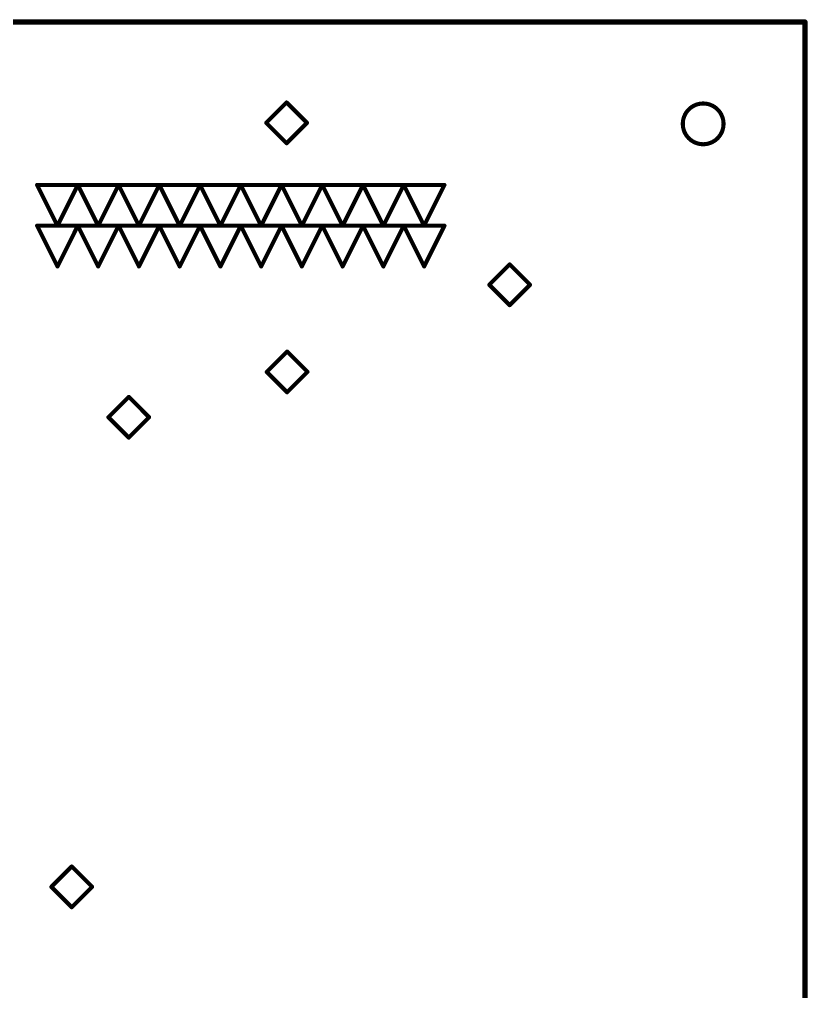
# Model space of a CAD drawing. Header units: inches. Extents: x 0 to 280, y 0 to 265.
# Drawn here: x 241.43 to 280.13, y 142.41 to 190.12 of the extents above; entities that cross this region are included whole.
import ezdxf

# ---------------------------------------------------------------- set-up
doc = ezdxf.new("R2010")
doc.units = ezdxf.units.IN
doc.layers.add('Board', color=6, linetype='Continuous')
doc.layers.add('Drill Drawing', color=1, linetype='Continuous')

msp = doc.modelspace()

# ---------------------------------------------------------------- linework, layer by layer
at = {"layer": 'Board'}
for points in [[(0, 190, 0.25, 0.25, 0), (280, 190, 0.25, 0.25, 0)], [(280, 10, 0.25, 0.25, 0), (280, 190, 0.25, 0.25, 0)]]:
    msp.add_lwpolyline(points, format="xyseb", dxfattribs=at)
msp.add_lwpolyline([(279.938, 190, 0.125, 0.125, 1), (280.063, 190, 0.125, 0.125, 1)], format="xyseb", close=True, dxfattribs=at)
msp.add_lwpolyline([(279.938, 190, 0.125, 0.125, 1), (280.063, 190, 0.125, 0.125, 1)], format="xyseb", close=True, dxfattribs=at)
at = {"layer": 'Drill Drawing'}
for points in [[(253.55, 185.05, 0.2, 0.2, 0), (254.55, 186.05, 0.2, 0.2, 0)], [(254.55, 186.05, 0.2, 0.2, 0), (255.55, 185.05, 0.2, 0.2, 0)], [(253.55, 185.05, 0.2, 0.2, 0), (254.55, 184.05, 0.2, 0.2, 0)], [(254.55, 184.05, 0.2, 0.2, 0), (255.55, 185.05, 0.2, 0.2, 0)], [(242.3, 182, 0.2, 0.2, 0), (244.3, 182, 0.2, 0.2, 0)], [(242.3, 182, 0.2, 0.2, 0), (243.3, 180, 0.2, 0.2, 0)], [(243.3, 180, 0.2, 0.2, 0), (244.3, 182, 0.2, 0.2, 0)], [(244.3, 182, 0.2, 0.2, 0), (246.3, 182, 0.2, 0.2, 0)], [(244.3, 182, 0.2, 0.2, 0), (245.3, 180, 0.2, 0.2, 0)], [(245.3, 180, 0.2, 0.2, 0), (246.3, 182, 0.2, 0.2, 0)], [(246.3, 182, 0.2, 0.2, 0), (248.3, 182, 0.2, 0.2, 0)], [(246.3, 182, 0.2, 0.2, 0), (247.3, 180, 0.2, 0.2, 0)], [(247.3, 180, 0.2, 0.2, 0), (248.3, 182, 0.2, 0.2, 0)], [(248.3, 182, 0.2, 0.2, 0), (250.3, 182, 0.2, 0.2, 0)], [(248.3, 182, 0.2, 0.2, 0), (249.3, 180, 0.2, 0.2, 0)], [(249.3, 180, 0.2, 0.2, 0), (250.3, 182, 0.2, 0.2, 0)], [(250.3, 182, 0.2, 0.2, 0), (252.3, 182, 0.2, 0.2, 0)], [(250.3, 182, 0.2, 0.2, 0), (251.3, 180, 0.2, 0.2, 0)], [(251.3, 180, 0.2, 0.2, 0), (252.3, 182, 0.2, 0.2, 0)], [(252.3, 182, 0.2, 0.2, 0), (254.3, 182, 0.2, 0.2, 0)], [(252.3, 182, 0.2, 0.2, 0), (253.3, 180, 0.2, 0.2, 0)], [(253.3, 180, 0.2, 0.2, 0), (254.3, 182, 0.2, 0.2, 0)], [(254.3, 182, 0.2, 0.2, 0), (256.3, 182, 0.2, 0.2, 0)], [(254.3, 182, 0.2, 0.2, 0), (255.3, 180, 0.2, 0.2, 0)], [(255.3, 180, 0.2, 0.2, 0), (256.3, 182, 0.2, 0.2, 0)], [(256.3, 182, 0.2, 0.2, 0), (258.3, 182, 0.2, 0.2, 0)], [(256.3, 182, 0.2, 0.2, 0), (257.3, 180, 0.2, 0.2, 0)], [(257.3, 180, 0.2, 0.2, 0), (258.3, 182, 0.2, 0.2, 0)], [(258.3, 182, 0.2, 0.2, 0), (260.3, 182, 0.2, 0.2, 0)], [(258.3, 182, 0.2, 0.2, 0), (259.3, 180, 0.2, 0.2, 0)], [(259.3, 180, 0.2, 0.2, 0), (260.3, 182, 0.2, 0.2, 0)], [(260.3, 182, 0.2, 0.2, 0), (262.3, 182, 0.2, 0.2, 0)], [(260.3, 182, 0.2, 0.2, 0), (261.3, 180, 0.2, 0.2, 0)], [(261.3, 180, 0.2, 0.2, 0), (262.3, 182, 0.2, 0.2, 0)], [(242.3, 180, 0.2, 0.2, 0), (244.3, 180, 0.2, 0.2, 0)], [(242.3, 180, 0.2, 0.2, 0), (243.3, 178, 0.2, 0.2, 0)], [(243.3, 178, 0.2, 0.2, 0), (244.3, 180, 0.2, 0.2, 0)], [(244.3, 180, 0.2, 0.2, 0), (246.3, 180, 0.2, 0.2, 0)], [(244.3, 180, 0.2, 0.2, 0), (245.3, 178, 0.2, 0.2, 0)], [(245.3, 178, 0.2, 0.2, 0), (246.3, 180, 0.2, 0.2, 0)], [(246.3, 180, 0.2, 0.2, 0), (248.3, 180, 0.2, 0.2, 0)], [(246.3, 180, 0.2, 0.2, 0), (247.3, 178, 0.2, 0.2, 0)], [(247.3, 178, 0.2, 0.2, 0), (248.3, 180, 0.2, 0.2, 0)], [(248.3, 180, 0.2, 0.2, 0), (250.3, 180, 0.2, 0.2, 0)], [(248.3, 180, 0.2, 0.2, 0), (249.3, 178, 0.2, 0.2, 0)], [(249.3, 178, 0.2, 0.2, 0), (250.3, 180, 0.2, 0.2, 0)], [(250.3, 180, 0.2, 0.2, 0), (252.3, 180, 0.2, 0.2, 0)], [(250.3, 180, 0.2, 0.2, 0), (251.3, 178, 0.2, 0.2, 0)], [(251.3, 178, 0.2, 0.2, 0), (252.3, 180, 0.2, 0.2, 0)], [(252.3, 180, 0.2, 0.2, 0), (254.3, 180, 0.2, 0.2, 0)], [(252.3, 180, 0.2, 0.2, 0), (253.3, 178, 0.2, 0.2, 0)], [(253.3, 178, 0.2, 0.2, 0), (254.3, 180, 0.2, 0.2, 0)], [(254.3, 180, 0.2, 0.2, 0), (256.3, 180, 0.2, 0.2, 0)], [(254.3, 180, 0.2, 0.2, 0), (255.3, 178, 0.2, 0.2, 0)], [(255.3, 178, 0.2, 0.2, 0), (256.3, 180, 0.2, 0.2, 0)], [(256.3, 180, 0.2, 0.2, 0), (258.3, 180, 0.2, 0.2, 0)], [(256.3, 180, 0.2, 0.2, 0), (257.3, 178, 0.2, 0.2, 0)], [(257.3, 178, 0.2, 0.2, 0), (258.3, 180, 0.2, 0.2, 0)], [(258.3, 180, 0.2, 0.2, 0), (260.3, 180, 0.2, 0.2, 0)], [(258.3, 180, 0.2, 0.2, 0), (259.3, 178, 0.2, 0.2, 0)], [(259.3, 178, 0.2, 0.2, 0), (260.3, 180, 0.2, 0.2, 0)], [(260.3, 180, 0.2, 0.2, 0), (262.3, 180, 0.2, 0.2, 0)], [(260.3, 180, 0.2, 0.2, 0), (261.3, 178, 0.2, 0.2, 0)], [(261.3, 178, 0.2, 0.2, 0), (262.3, 180, 0.2, 0.2, 0)], [(264.5, 177.1, 0.2, 0.2, 0), (265.5, 178.1, 0.2, 0.2, 0)], [(265.5, 178.1, 0.2, 0.2, 0), (266.5, 177.1, 0.2, 0.2, 0)], [(264.5, 177.1, 0.2, 0.2, 0), (265.5, 176.1, 0.2, 0.2, 0)], [(265.5, 176.1, 0.2, 0.2, 0), (266.5, 177.1, 0.2, 0.2, 0)], [(253.575, 172.825, 0.2, 0.2, 0), (254.575, 173.825, 0.2, 0.2, 0)], [(254.575, 173.825, 0.2, 0.2, 0), (255.575, 172.825, 0.2, 0.2, 0)], [(253.575, 172.825, 0.2, 0.2, 0), (254.575, 171.825, 0.2, 0.2, 0)], [(254.575, 171.825, 0.2, 0.2, 0), (255.575, 172.825, 0.2, 0.2, 0)], [(245.8, 170.6, 0.2, 0.2, 0), (246.8, 171.6, 0.2, 0.2, 0)], [(246.8, 171.6, 0.2, 0.2, 0), (247.8, 170.6, 0.2, 0.2, 0)], [(245.8, 170.6, 0.2, 0.2, 0), (246.8, 169.6, 0.2, 0.2, 0)], [(246.8, 169.6, 0.2, 0.2, 0), (247.8, 170.6, 0.2, 0.2, 0)], [(243, 147.55, 0.2, 0.2, 0), (244, 148.55, 0.2, 0.2, 0)], [(244, 148.55, 0.2, 0.2, 0), (245, 147.55, 0.2, 0.2, 0)], [(243, 147.55, 0.2, 0.2, 0), (244, 146.55, 0.2, 0.2, 0)], [(244, 146.55, 0.2, 0.2, 0), (245, 147.55, 0.2, 0.2, 0)]]:
    msp.add_lwpolyline(points, format="xyseb", dxfattribs=at)
for points in [[(254.5, 186.05, 0.1, 0.1, 1), (254.6, 186.05, 0.1, 0.1, 1)], [(254.5, 186.05, 0.1, 0.1, 1), (254.6, 186.05, 0.1, 0.1, 1)], [(276, 185, 0.2, 0.2, 1), (274, 185, 0.2, 0.2, 1)], [(253.5, 185.05, 0.1, 0.1, 1), (253.6, 185.05, 0.1, 0.1, 1)], [(253.5, 185.05, 0.1, 0.1, 1), (253.6, 185.05, 0.1, 0.1, 1)], [(255.5, 185.05, 0.1, 0.1, 1), (255.6, 185.05, 0.1, 0.1, 1)], [(255.5, 185.05, 0.1, 0.1, 1), (255.6, 185.05, 0.1, 0.1, 1)], [(273.95, 185, 0.1, 0.1, 1), (274.05, 185, 0.1, 0.1, 1)], [(275.95, 185, 0.1, 0.1, 1), (276.05, 185, 0.1, 0.1, 1)], [(254.5, 184.05, 0.1, 0.1, 1), (254.6, 184.05, 0.1, 0.1, 1)], [(254.5, 184.05, 0.1, 0.1, 1), (254.6, 184.05, 0.1, 0.1, 1)], [(242.25, 182, 0.1, 0.1, 1), (242.35, 182, 0.1, 0.1, 1)], [(242.25, 182, 0.1, 0.1, 1), (242.35, 182, 0.1, 0.1, 1)], [(244.25, 182, 0.1, 0.1, 1), (244.35, 182, 0.1, 0.1, 1)], [(244.25, 182, 0.1, 0.1, 1), (244.35, 182, 0.1, 0.1, 1)], [(244.25, 182, 0.1, 0.1, 1), (244.35, 182, 0.1, 0.1, 1)], [(244.25, 182, 0.1, 0.1, 1), (244.35, 182, 0.1, 0.1, 1)], [(246.25, 182, 0.1, 0.1, 1), (246.35, 182, 0.1, 0.1, 1)], [(246.25, 182, 0.1, 0.1, 1), (246.35, 182, 0.1, 0.1, 1)], [(246.25, 182, 0.1, 0.1, 1), (246.35, 182, 0.1, 0.1, 1)], [(246.25, 182, 0.1, 0.1, 1), (246.35, 182, 0.1, 0.1, 1)], [(248.25, 182, 0.1, 0.1, 1), (248.35, 182, 0.1, 0.1, 1)], [(248.25, 182, 0.1, 0.1, 1), (248.35, 182, 0.1, 0.1, 1)], [(248.25, 182, 0.1, 0.1, 1), (248.35, 182, 0.1, 0.1, 1)], [(248.25, 182, 0.1, 0.1, 1), (248.35, 182, 0.1, 0.1, 1)], [(250.25, 182, 0.1, 0.1, 1), (250.35, 182, 0.1, 0.1, 1)], [(250.25, 182, 0.1, 0.1, 1), (250.35, 182, 0.1, 0.1, 1)], [(250.25, 182, 0.1, 0.1, 1), (250.35, 182, 0.1, 0.1, 1)], [(250.25, 182, 0.1, 0.1, 1), (250.35, 182, 0.1, 0.1, 1)], [(252.25, 182, 0.1, 0.1, 1), (252.35, 182, 0.1, 0.1, 1)], [(252.25, 182, 0.1, 0.1, 1), (252.35, 182, 0.1, 0.1, 1)], [(252.25, 182, 0.1, 0.1, 1), (252.35, 182, 0.1, 0.1, 1)], [(252.25, 182, 0.1, 0.1, 1), (252.35, 182, 0.1, 0.1, 1)], [(254.25, 182, 0.1, 0.1, 1), (254.35, 182, 0.1, 0.1, 1)], [(254.25, 182, 0.1, 0.1, 1), (254.35, 182, 0.1, 0.1, 1)], [(254.25, 182, 0.1, 0.1, 1), (254.35, 182, 0.1, 0.1, 1)], [(254.25, 182, 0.1, 0.1, 1), (254.35, 182, 0.1, 0.1, 1)], [(256.25, 182, 0.1, 0.1, 1), (256.35, 182, 0.1, 0.1, 1)], [(256.25, 182, 0.1, 0.1, 1), (256.35, 182, 0.1, 0.1, 1)], [(256.25, 182, 0.1, 0.1, 1), (256.35, 182, 0.1, 0.1, 1)], [(256.25, 182, 0.1, 0.1, 1), (256.35, 182, 0.1, 0.1, 1)], [(258.25, 182, 0.1, 0.1, 1), (258.35, 182, 0.1, 0.1, 1)], [(258.25, 182, 0.1, 0.1, 1), (258.35, 182, 0.1, 0.1, 1)], [(258.25, 182, 0.1, 0.1, 1), (258.35, 182, 0.1, 0.1, 1)], [(258.25, 182, 0.1, 0.1, 1), (258.35, 182, 0.1, 0.1, 1)], [(260.25, 182, 0.1, 0.1, 1), (260.35, 182, 0.1, 0.1, 1)], [(260.25, 182, 0.1, 0.1, 1), (260.35, 182, 0.1, 0.1, 1)], [(260.25, 182, 0.1, 0.1, 1), (260.35, 182, 0.1, 0.1, 1)], [(260.25, 182, 0.1, 0.1, 1), (260.35, 182, 0.1, 0.1, 1)], [(262.25, 182, 0.1, 0.1, 1), (262.35, 182, 0.1, 0.1, 1)], [(262.25, 182, 0.1, 0.1, 1), (262.35, 182, 0.1, 0.1, 1)], [(242.25, 180, 0.1, 0.1, 1), (242.35, 180, 0.1, 0.1, 1)], [(242.25, 180, 0.1, 0.1, 1), (242.35, 180, 0.1, 0.1, 1)], [(243.25, 180, 0.1, 0.1, 1), (243.35, 180, 0.1, 0.1, 1)], [(243.25, 180, 0.1, 0.1, 1), (243.35, 180, 0.1, 0.1, 1)], [(244.25, 180, 0.1, 0.1, 1), (244.35, 180, 0.1, 0.1, 1)], [(244.25, 180, 0.1, 0.1, 1), (244.35, 180, 0.1, 0.1, 1)], [(244.25, 180, 0.1, 0.1, 1), (244.35, 180, 0.1, 0.1, 1)], [(244.25, 180, 0.1, 0.1, 1), (244.35, 180, 0.1, 0.1, 1)], [(245.25, 180, 0.1, 0.1, 1), (245.35, 180, 0.1, 0.1, 1)], [(245.25, 180, 0.1, 0.1, 1), (245.35, 180, 0.1, 0.1, 1)], [(246.25, 180, 0.1, 0.1, 1), (246.35, 180, 0.1, 0.1, 1)], [(246.25, 180, 0.1, 0.1, 1), (246.35, 180, 0.1, 0.1, 1)], [(246.25, 180, 0.1, 0.1, 1), (246.35, 180, 0.1, 0.1, 1)], [(246.25, 180, 0.1, 0.1, 1), (246.35, 180, 0.1, 0.1, 1)], [(247.25, 180, 0.1, 0.1, 1), (247.35, 180, 0.1, 0.1, 1)], [(247.25, 180, 0.1, 0.1, 1), (247.35, 180, 0.1, 0.1, 1)], [(248.25, 180, 0.1, 0.1, 1), (248.35, 180, 0.1, 0.1, 1)], [(248.25, 180, 0.1, 0.1, 1), (248.35, 180, 0.1, 0.1, 1)], [(248.25, 180, 0.1, 0.1, 1), (248.35, 180, 0.1, 0.1, 1)], [(248.25, 180, 0.1, 0.1, 1), (248.35, 180, 0.1, 0.1, 1)], [(249.25, 180, 0.1, 0.1, 1), (249.35, 180, 0.1, 0.1, 1)], [(249.25, 180, 0.1, 0.1, 1), (249.35, 180, 0.1, 0.1, 1)], [(250.25, 180, 0.1, 0.1, 1), (250.35, 180, 0.1, 0.1, 1)], [(250.25, 180, 0.1, 0.1, 1), (250.35, 180, 0.1, 0.1, 1)], [(250.25, 180, 0.1, 0.1, 1), (250.35, 180, 0.1, 0.1, 1)], [(250.25, 180, 0.1, 0.1, 1), (250.35, 180, 0.1, 0.1, 1)], [(251.25, 180, 0.1, 0.1, 1), (251.35, 180, 0.1, 0.1, 1)], [(251.25, 180, 0.1, 0.1, 1), (251.35, 180, 0.1, 0.1, 1)], [(252.25, 180, 0.1, 0.1, 1), (252.35, 180, 0.1, 0.1, 1)], [(252.25, 180, 0.1, 0.1, 1), (252.35, 180, 0.1, 0.1, 1)], [(252.25, 180, 0.1, 0.1, 1), (252.35, 180, 0.1, 0.1, 1)], [(252.25, 180, 0.1, 0.1, 1), (252.35, 180, 0.1, 0.1, 1)], [(253.25, 180, 0.1, 0.1, 1), (253.35, 180, 0.1, 0.1, 1)], [(253.25, 180, 0.1, 0.1, 1), (253.35, 180, 0.1, 0.1, 1)], [(254.25, 180, 0.1, 0.1, 1), (254.35, 180, 0.1, 0.1, 1)], [(254.25, 180, 0.1, 0.1, 1), (254.35, 180, 0.1, 0.1, 1)], [(254.25, 180, 0.1, 0.1, 1), (254.35, 180, 0.1, 0.1, 1)], [(254.25, 180, 0.1, 0.1, 1), (254.35, 180, 0.1, 0.1, 1)], [(255.25, 180, 0.1, 0.1, 1), (255.35, 180, 0.1, 0.1, 1)], [(255.25, 180, 0.1, 0.1, 1), (255.35, 180, 0.1, 0.1, 1)], [(256.25, 180, 0.1, 0.1, 1), (256.35, 180, 0.1, 0.1, 1)], [(256.25, 180, 0.1, 0.1, 1), (256.35, 180, 0.1, 0.1, 1)], [(256.25, 180, 0.1, 0.1, 1), (256.35, 180, 0.1, 0.1, 1)], [(256.25, 180, 0.1, 0.1, 1), (256.35, 180, 0.1, 0.1, 1)], [(257.25, 180, 0.1, 0.1, 1), (257.35, 180, 0.1, 0.1, 1)], [(257.25, 180, 0.1, 0.1, 1), (257.35, 180, 0.1, 0.1, 1)], [(258.25, 180, 0.1, 0.1, 1), (258.35, 180, 0.1, 0.1, 1)], [(258.25, 180, 0.1, 0.1, 1), (258.35, 180, 0.1, 0.1, 1)], [(258.25, 180, 0.1, 0.1, 1), (258.35, 180, 0.1, 0.1, 1)], [(258.25, 180, 0.1, 0.1, 1), (258.35, 180, 0.1, 0.1, 1)], [(259.25, 180, 0.1, 0.1, 1), (259.35, 180, 0.1, 0.1, 1)], [(259.25, 180, 0.1, 0.1, 1), (259.35, 180, 0.1, 0.1, 1)], [(260.25, 180, 0.1, 0.1, 1), (260.35, 180, 0.1, 0.1, 1)], [(260.25, 180, 0.1, 0.1, 1), (260.35, 180, 0.1, 0.1, 1)], [(260.25, 180, 0.1, 0.1, 1), (260.35, 180, 0.1, 0.1, 1)], [(260.25, 180, 0.1, 0.1, 1), (260.35, 180, 0.1, 0.1, 1)], [(261.25, 180, 0.1, 0.1, 1), (261.35, 180, 0.1, 0.1, 1)], [(261.25, 180, 0.1, 0.1, 1), (261.35, 180, 0.1, 0.1, 1)], [(262.25, 180, 0.1, 0.1, 1), (262.35, 180, 0.1, 0.1, 1)], [(262.25, 180, 0.1, 0.1, 1), (262.35, 180, 0.1, 0.1, 1)], [(243.25, 178, 0.1, 0.1, 1), (243.35, 178, 0.1, 0.1, 1)], [(243.25, 178, 0.1, 0.1, 1), (243.35, 178, 0.1, 0.1, 1)], [(245.25, 178, 0.1, 0.1, 1), (245.35, 178, 0.1, 0.1, 1)], [(245.25, 178, 0.1, 0.1, 1), (245.35, 178, 0.1, 0.1, 1)], [(247.25, 178, 0.1, 0.1, 1), (247.35, 178, 0.1, 0.1, 1)], [(247.25, 178, 0.1, 0.1, 1), (247.35, 178, 0.1, 0.1, 1)], [(249.25, 178, 0.1, 0.1, 1), (249.35, 178, 0.1, 0.1, 1)], [(249.25, 178, 0.1, 0.1, 1), (249.35, 178, 0.1, 0.1, 1)], [(251.25, 178, 0.1, 0.1, 1), (251.35, 178, 0.1, 0.1, 1)], [(251.25, 178, 0.1, 0.1, 1), (251.35, 178, 0.1, 0.1, 1)], [(253.25, 178, 0.1, 0.1, 1), (253.35, 178, 0.1, 0.1, 1)], [(253.25, 178, 0.1, 0.1, 1), (253.35, 178, 0.1, 0.1, 1)], [(255.25, 178, 0.1, 0.1, 1), (255.35, 178, 0.1, 0.1, 1)], [(255.25, 178, 0.1, 0.1, 1), (255.35, 178, 0.1, 0.1, 1)], [(257.25, 178, 0.1, 0.1, 1), (257.35, 178, 0.1, 0.1, 1)], [(257.25, 178, 0.1, 0.1, 1), (257.35, 178, 0.1, 0.1, 1)], [(259.25, 178, 0.1, 0.1, 1), (259.35, 178, 0.1, 0.1, 1)], [(259.25, 178, 0.1, 0.1, 1), (259.35, 178, 0.1, 0.1, 1)], [(261.25, 178, 0.1, 0.1, 1), (261.35, 178, 0.1, 0.1, 1)], [(261.25, 178, 0.1, 0.1, 1), (261.35, 178, 0.1, 0.1, 1)], [(265.45, 178.1, 0.1, 0.1, 1), (265.55, 178.1, 0.1, 0.1, 1)], [(265.45, 178.1, 0.1, 0.1, 1), (265.55, 178.1, 0.1, 0.1, 1)], [(264.45, 177.1, 0.1, 0.1, 1), (264.55, 177.1, 0.1, 0.1, 1)], [(264.45, 177.1, 0.1, 0.1, 1), (264.55, 177.1, 0.1, 0.1, 1)], [(266.45, 177.1, 0.1, 0.1, 1), (266.55, 177.1, 0.1, 0.1, 1)], [(266.45, 177.1, 0.1, 0.1, 1), (266.55, 177.1, 0.1, 0.1, 1)], [(265.45, 176.1, 0.1, 0.1, 1), (265.55, 176.1, 0.1, 0.1, 1)], [(265.45, 176.1, 0.1, 0.1, 1), (265.55, 176.1, 0.1, 0.1, 1)], [(254.525, 173.825, 0.1, 0.1, 1), (254.625, 173.825, 0.1, 0.1, 1)], [(254.525, 173.825, 0.1, 0.1, 1), (254.625, 173.825, 0.1, 0.1, 1)], [(253.525, 172.825, 0.1, 0.1, 1), (253.625, 172.825, 0.1, 0.1, 1)], [(253.525, 172.825, 0.1, 0.1, 1), (253.625, 172.825, 0.1, 0.1, 1)], [(255.525, 172.825, 0.1, 0.1, 1), (255.625, 172.825, 0.1, 0.1, 1)], [(255.525, 172.825, 0.1, 0.1, 1), (255.625, 172.825, 0.1, 0.1, 1)], [(254.525, 171.825, 0.1, 0.1, 1), (254.625, 171.825, 0.1, 0.1, 1)], [(254.525, 171.825, 0.1, 0.1, 1), (254.625, 171.825, 0.1, 0.1, 1)], [(246.75, 171.6, 0.1, 0.1, 1), (246.85, 171.6, 0.1, 0.1, 1)], [(246.75, 171.6, 0.1, 0.1, 1), (246.85, 171.6, 0.1, 0.1, 1)], [(245.75, 170.6, 0.1, 0.1, 1), (245.85, 170.6, 0.1, 0.1, 1)], [(245.75, 170.6, 0.1, 0.1, 1), (245.85, 170.6, 0.1, 0.1, 1)], [(247.75, 170.6, 0.1, 0.1, 1), (247.85, 170.6, 0.1, 0.1, 1)], [(247.75, 170.6, 0.1, 0.1, 1), (247.85, 170.6, 0.1, 0.1, 1)], [(246.75, 169.6, 0.1, 0.1, 1), (246.85, 169.6, 0.1, 0.1, 1)], [(246.75, 169.6, 0.1, 0.1, 1), (246.85, 169.6, 0.1, 0.1, 1)], [(243.95, 148.55, 0.1, 0.1, 1), (244.05, 148.55, 0.1, 0.1, 1)], [(243.95, 148.55, 0.1, 0.1, 1), (244.05, 148.55, 0.1, 0.1, 1)], [(242.95, 147.55, 0.1, 0.1, 1), (243.05, 147.55, 0.1, 0.1, 1)], [(242.95, 147.55, 0.1, 0.1, 1), (243.05, 147.55, 0.1, 0.1, 1)], [(244.95, 147.55, 0.1, 0.1, 1), (245.05, 147.55, 0.1, 0.1, 1)], [(244.95, 147.55, 0.1, 0.1, 1), (245.05, 147.55, 0.1, 0.1, 1)], [(243.95, 146.55, 0.1, 0.1, 1), (244.05, 146.55, 0.1, 0.1, 1)], [(243.95, 146.55, 0.1, 0.1, 1), (244.05, 146.55, 0.1, 0.1, 1)]]:
    msp.add_lwpolyline(points, format="xyseb", close=True, dxfattribs=at)

doc.saveas('drawing.dxf')
